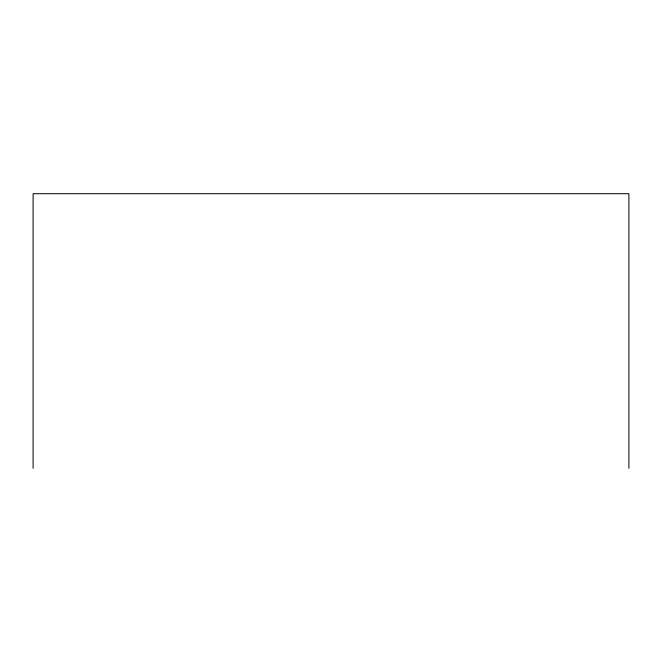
<?xml version="1.0" encoding="UTF-8"?>
<svg xmlns="http://www.w3.org/2000/svg" width="662" height="662" viewBox="0 0 662 662"><rect width="100%" height="100%" fill="white"/><g stroke="black" fill="none" stroke-linecap="round" stroke-linejoin="round"><path stroke-width="0.99" d="M628.9 468.291L628.9 193.709L33.1 193.709L33.1 468.291"/></g></svg>
